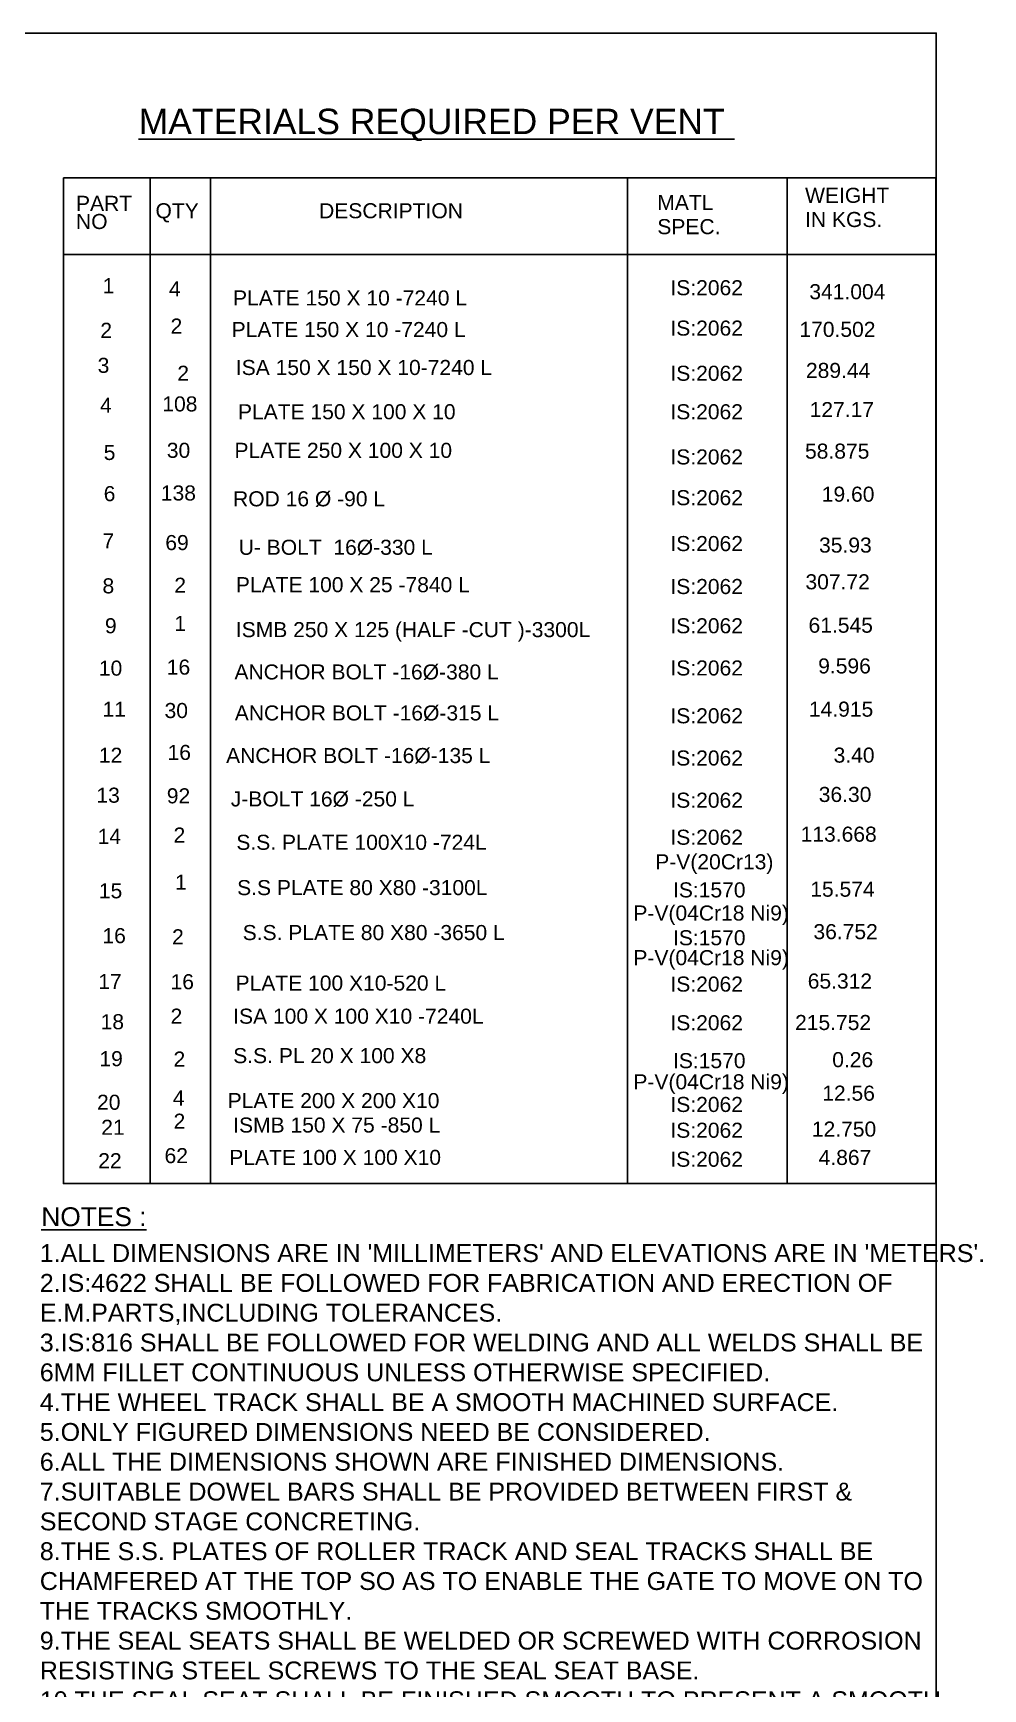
# Model space of a CAD drawing. Header units: inches. Extents: x 4075 to 8926, y 383 to 3428.
# Drawn here: x 7917 to 8926, y 1669 to 3428 of the extents above; entities that cross this region are included whole.
import ezdxf

# ---------------------------------------------------------------- set-up
doc = ezdxf.new("R2010")
doc.units = ezdxf.units.IN
doc.header["$MEASUREMENT"] = 0
doc.layers.add('DIMENSIONS', color=7, linetype='Continuous')
doc.layers.add('DIMENSIONS @ 1', color=7, linetype='Continuous')
doc.styles.add('Annotative', font='arial.ttf', dxfattribs={"height": 16})
doc.styles.get("Standard").update_dxf_attribs({"font": 'arial.ttf', "height": 20})

msp = doc.modelspace()

# ---------------------------------------------------------------- linework, layer by layer
at = {"layer": 'DIMENSIONS', "color": 0}
for points in [[(8876.36156, 382.89733), (4074.81233, 382.89733), (4074.81233, 3427.74075), (8876.36156, 3427.74075)], [(7949.44105, 3273.85456), (8876.0724, 3273.85456), (8876.0724, 2205.38935), (7949.44105, 2205.38935)]]:
    msp.add_lwpolyline(points, close=True, dxfattribs=at)
for points in [[(8041.58836, 3273.85456), (8041.58836, 2205.38935)], [(8105.72931, 3273.85456), (8105.72931, 2205.38935)], [(8548.50871, 3273.85456), (8548.50871, 2205.38935)], [(8718.17186, 2205.38935), (8718.17186, 3273.85456)], [(8876.0724, 3192.68677), (7949.44105, 3192.68677)]]:
    msp.add_lwpolyline(points, dxfattribs=at)

# ---------------------------------------------------------------- texts
at = {"color": 0}
msp.add_text('%%UMATERIALS REQUIRED PER VENT ', height=27, dxfattribs=at).set_placement((8029.40165, 3320.41417))
at = {"layer": 'DIMENSIONS', "color": 0}
msp.add_text('%%UNOTES :', height=20, dxfattribs=at).set_placement((7926.0387, 2160.27684))
at = {"layer": 'DIMENSIONS', "color": 0, "insert": (7924.42923, 2141.13422), "char_height": 19, "width": 969.2185684, "attachment_point": 1, "style": 'Annotative'}
msp.add_mtext("1.ALL DIMENSIONS ARE IN 'MILLIMETERS' AND ELEVATIONS ARE IN 'METERS'.\\P2.IS:4622 SHALL BE FOLLOWED FOR FABRICATION AND ERECTION OF E.M.PARTS,INCLUDING TOLERANCES. \\P3.IS:816 SHALL BE FOLLOWED FOR WELDING AND ALL WELDS SHALL BE 6MM FILLET CONTINUOUS UNLESS OTHERWISE SPECIFIED. \\P4.THE WHEEL TRACK SHALL BE A SMOOTH MACHINED SURFACE. \\P5.ONLY FIGURED DIMENSIONS NEED BE CONSIDERED. \\P6.ALL THE DIMENSIONS SHOWN ARE FINISHED DIMENSIONS. \\P7.SUITABLE DOWEL BARS SHALL BE PROVIDED BETWEEN FIRST & SECOND STAGE CONCRETING. \\P8.THE S.S. PLATES OF ROLLER TRACK AND SEAL TRACKS SHALL BE CHAMFERED AT THE TOP SO AS TO ENABLE THE GATE TO MOVE ON TO THE TRACKS SMOOTHLY. \\P9.THE SEAL SEATS SHALL BE WELDED OR SCREWED WITH CORROSION RESISTING STEEL SCREWS TO THE SEAL SEAT BASE.\\P10.THE SEAL SEAT SHALL BE FINISHED SMOOTH TO PRESENT A SMOOTH SURFACE TO THE GATE SEAL. \\P11.D0 NOT TO SCALE THE DRAWING FOLLOW WRITTEN DIMENSIONS ONLY. 11..THE BHN OF ROLLER TRACK IS TO BE KEPT 50 HIGHER THAN BHN OF ROLLER. ", dxfattribs=at)
at = {"layer": 'DIMENSIONS @ 1', "color": 0, "style": 'Annotative'}
for s, p in [('PART', (7962.86902, 3238.89491)), ('MATL', (8580.19818, 3239.84308)), ('WEIGHT ', (8737.15486, 3247.42657)), ('QTY', (8047.27402, 3231.02408)), ('DESCRIPTION ', (8221.02631, 3231.02408)), ('IN KGS.', (8737.15486, 3221.72397)), ('NO ', (7962.86902, 3219.61796)), ('SPEC.', (8580.19818, 3214.14049)), ('1', (7991.13028, 3151.40329)), ('4', (8061.54119, 3148.07422)), ('PLATE 150 X 10 -7240 L', (8129.64131, 3138.3742)), ('IS:2062', (8594.10816, 3149.25431)), ('341.004', (8741.64985, 3145.02789)), ('2', (7988.71841, 3103.99597)), ('2', (8063.28626, 3108.47624)), ('PLATE 150 X 10 -7240 L', (8128.14826, 3104.79913)), ('IS:2062', (8594.10816, 3106.35941)), ('170.502', (8731.114, 3105.01394)), ('3', (7985.85838, 3066.77208)), ('ISA 150 X 150 X 10-7240 L', (8132.62743, 3064.50904)), ('2', (8070.44569, 3058.38802)), ('IS:2062', (8594.10816, 3058.37209)), ('289.44', (8738.03755, 3061.38972)), ('4', (7988.43106, 3024.34654)), ('108', (8054.53585, 3025.79092)), ('PLATE 150 X 100 X 10', (8134.867, 3017.50394)), ('IS:2062', (8594.10816, 3017.46488)), ('127.17', (8741.94501, 3019.75968)), ('30', (8059.3088, 2976.49777)), ('PLATE 250 X 100 X 10', (8131.13437, 2976.46774)), ('58.875', (8737.05691, 2975.63891)), ('5', (7992.29005, 2974.20727)), ('IS:2062', (8594.10816, 2969.47757)), ('6', (7992.29005, 2930.4961)), ('138', (8052.94486, 2931.17985)), ('ROD 16 Ø -90 L', (8129.64131, 2924.98596)), ('IS:2062', (8594.10816, 2926.21032)), ('19.60', (8754.87752, 2929.90868)), ('7', (7991.00374, 2880.35684)), ('69', (8057.72013, 2878.48304)), ('U- BOLT  16Ø-330 L', (8135.61354, 2873.50419)), ('IS:2062', (8594.10816, 2877.43633)), ('35.93', (8751.98205, 2875.81924)), ('PLATE 100 X 25 -7840 L', (8132.63108, 2833.7551)), ('307.72', (8737.5329, 2836.82821)), ('8', (7990.99872, 2832.5183)), ('2', (8067.26605, 2833.16514)), ('IS:2062', (8594.10816, 2831.80905)), ('9', (7993.57139, 2790.09276)), ('1', (8067.26605, 2792.61753)), ('ISMB 250 X 125 (HALF -CUT )-3300L', (8132.63108, 2786.00388)), ('IS:2062', (8594.10816, 2790.11516)), ('61.545', (8740.79638, 2790.7048)), ('16', (8059.30023, 2746.18098)), ('9.596', (8751.04995, 2747.43599)), ('10', (7987.1397, 2745.09598)), ('ANCHOR BOLT -16Ø-380 L', (8131.1198, 2741.03774)), ('IS:2062', (8594.10816, 2745.27455)), ('11', (7990.99872, 2701.38482)), ('30', (8056.91377, 2700.06802)), ('ANCHOR BOLT -16Ø-315 L', (8131.47629, 2697.48647)), ('IS:2062', (8594.10816, 2694.45594)), ('14.915', (8741.17616, 2701.51032)), ('12', (7987.1397, 2652.53117)), ('16', (8060.09574, 2655.54516)), ('ANCHOR BOLT -16Ø-135 L', (8122.25285, 2652.23285)), ('IS:2062', (8594.10816, 2649.61533)), ('3.40', (8767.41142, 2652.67585)), ('13', (7984.56704, 2610.10563)), ('92', (8059.30023, 2609.4322)), ('J-BOLT 16Ø -250 L', (8127.28382, 2606.14119)), ('36.30', (8751.62921, 2610.89749)), ('IS:2062', (8594.10816, 2604.77473)), ('14', (7985.85338, 2566.39447)), ('2', (8066.46121, 2567.76475)), ('S.S. PLATE 100X10 -724L', (8133.15328, 2560.04953)), ('IS:2062', (8594.10816, 2565.44087)), ('113.668', (8732.43461, 2568.69282)), ('P-V(20Cr13)', (8578.02678, 2539.3468)), ('1', (8068.05219, 2517.67653)), ('15', (7987.1397, 2508.54147)), ('S.S PLATE 80 X80 -3100L', (8133.99917, 2511.92272)), ('IS:1570', (8596.86075, 2509.50267)), ('15.574', (8742.63916, 2510.24298)), ('P-V(04Cr18 Ni9)', (8554.7827, 2484.93696)), ('S.S. PLATE 80 X80 -3650 L', (8139.86865, 2464.15501)), ('36.752', (8745.99914, 2465.13567)), ('16', (7990.93241, 2460.8886)), ('2', (8064.87024, 2459.6378)), ('IS:1570', (8596.86075, 2458.66809)), ('P-V(04Cr18 Ni9)', (8554.7827, 2437.50481)), ('17', (7986.49508, 2412.10492)), ('16', (8063.27924, 2411.93474)), ('65.312', (8739.94502, 2412.64935)), ('PLATE 100 X10-520 L', (8132.32218, 2410.52108)), ('IS:2062', (8594.10816, 2409.42526)), ('18', (7989.01954, 2369.44953)), ('2', (8063.27924, 2375.36239)), ('ISA 100 X 100 X10 -7240L', (8129.80671, 2375.32382)), ('IS:2062', (8594.10816, 2368.34277)), ('215.752', (8726.49209, 2368.61545)), ('19', (7987.75173, 2330.16916)), ('2', (8066.44566, 2329.72335)), ('S.S. PL 20 X 100 X8', (8129.80671, 2333.42231)), ('IS:1570', (8596.86075, 2328.08449)), ('0.26', (8765.95468, 2329.14112)), ('P-V(04Cr18 Ni9)', (8554.7827, 2305.60939)), ('12.56', (8755.34731, 2293.52018)), ('20', (7985.21178, 2283.87494)), ('4', (8065.65017, 2288.38069)), ('PLATE 200 X 200 X10', (8123.93722, 2285.65459)), ('IS:2062', (8594.10816, 2281.53571)), ('21', (7989.64914, 2257.26565)), ('2', (8066.44566, 2263.73411)), ('ISMB 150 X 75 -850 L', (8129.80671, 2259.67567)), ('IS:2062', (8594.10816, 2254.14739)), ('12.750', (8744.31566, 2255.35489)), ('22', (7986.47961, 2221.78662)), ('62', (8056.89977, 2227.16176)), ('PLATE 100 X 100 X10', (8125.61422, 2225.31643)), ('IS:2062', (8594.10816, 2223.33553)), ('4.867', (8751.52868, 2225.24672))]:
    msp.add_text(s, height=16, dxfattribs=at).set_placement(p)

doc.saveas('drawing.dxf')
